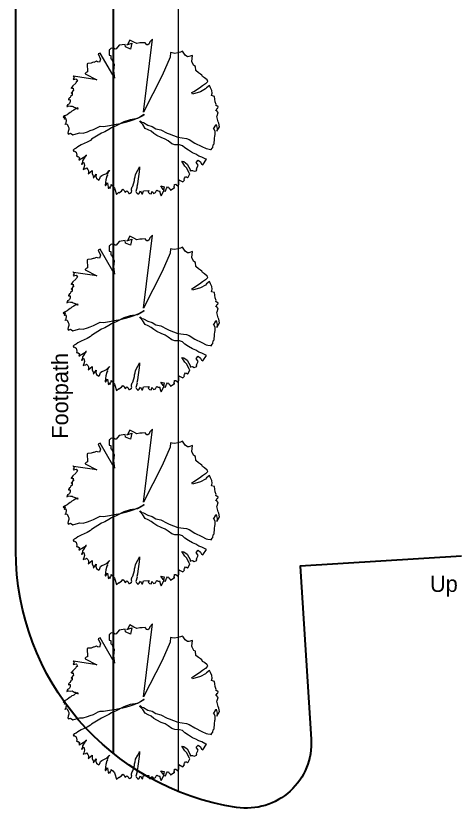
# Model space of a CAD drawing. Header units: millimetres. Extents: x 2342254 to 2635493, y 3886634 to 4043501.
# Drawn here: x 2410303 to 2417132, y 3964758 to 3976965 of the extents above; entities that cross this region are included whole.
import ezdxf

# ---------------------------------------------------------------- set-up
doc = ezdxf.new("R2010")
doc.units = ezdxf.units.MM
doc.header["$MEASUREMENT"] = 0
for name, color, linetype, lineweight in [('greenery', 82, 'Continuous', 5), ('landscape', 155, 'Continuous', 20), ('planters', 107, 'Continuous', 20), ('wall 0.4', 7, 'Continuous', 40)]:
    doc.layers.add(name, color=color, linetype=linetype, lineweight=lineweight)
doc.layers.add('Text-0.2', color=7, linetype='Continuous')
doc.styles.add('arial.', font='arial.ttf')

# ---------------------------------------------------------------- blocks, each defined once
blk = doc.blocks.new('tr-flat-24-flat-1-flat-8-flat-1')
at = {"layer": 'greenery', "color": 3, "ltscale": 5}
for p, q in [((473635, -1753055), (473586, -1753111)), ((473635, -1753055), (473586, -1753111)), ((473727, -1753040), (473635, -1753055)), ((473727, -1753040), (473635, -1753055)), ((473733, -1753080), (473727, -1753040)), ((473733, -1753080), (473727, -1753040)), ((473754, -1753045), (473830, -1753021)), ((473754, -1753045), (473830, -1753021)), ((473765, -1753041), (473754, -1753045)), ((473765, -1753041), (473754, -1753045)), ((473754, -1753045), (473754, -1753045)), ((473754, -1753045), (473754, -1753045)), ((473798, -1752975), (473765, -1753041)), ((473798, -1752975), (473765, -1753041)), ((473861, -1753007), (473798, -1752975)), ((473861, -1753007), (473798, -1752975)), ((473830, -1753021), (473809, -1753114)), ((473830, -1753021), (473809, -1753114)), ((473908, -1753029), (473861, -1753007)), ((473908, -1753029), (473861, -1753007)), ((473952, -1753018), (473908, -1753029)), ((473952, -1753018), (473908, -1753029)), ((473989, -1753019), (473952, -1753018)), ((473989, -1753019), (473952, -1753018)), ((474037, -1753015), (473989, -1753019)), ((474037, -1753015), (473989, -1753019)), ((474011, -1754084), (474148, -1752958)), ((474011, -1754084), (474148, -1752958)), ((474063, -1753046), (474037, -1753015)), ((474063, -1753046), (474037, -1753015)), ((474076, -1753048), (474063, -1753046)), ((474076, -1753048), (474063, -1753046)), ((474094, -1753032), (474076, -1753048)), ((474094, -1753032), (474076, -1753048)), ((474105, -1753002), (474094, -1753032)), ((474105, -1753002), (474094, -1753032)), ((474148, -1752958), (474105, -1753002)), ((474148, -1752958), (474105, -1753002)), ((474148, -1752958), (474148, -1752958)), ((474148, -1752958), (474148, -1752958)), ((473342, -1753175), (473311, -1753188)), ((473342, -1753175), (473311, -1753188)), ((473311, -1753188), (473346, -1753266)), ((473311, -1753188), (473346, -1753266)), ((473311, -1753188), (473311, -1753188)), ((473311, -1753188), (473311, -1753188)), ((473539, -1753512), (473342, -1753175)), ((473539, -1753512), (473342, -1753175)), ((473342, -1753175), (473342, -1753175)), ((473342, -1753175), (473342, -1753175)), ((473490, -1753118), (473480, -1753123)), ((473490, -1753118), (473480, -1753123)), ((473480, -1753123), (473480, -1753207)), ((473480, -1753123), (473480, -1753207)), ((473480, -1753123), (473480, -1753123)), ((473480, -1753123), (473480, -1753123)), ((473508, -1753102), (473490, -1753118)), ((473508, -1753102), (473490, -1753118)), ((473518, -1753098), (473508, -1753102)), ((473518, -1753098), (473508, -1753102)), ((473559, -1753105), (473518, -1753098)), ((473559, -1753105), (473518, -1753098)), ((473575, -1753115), (473559, -1753105)), ((473575, -1753115), (473559, -1753105)), ((473586, -1753111), (473575, -1753115)), ((473586, -1753111), (473575, -1753115)), ((473809, -1753114), (473733, -1753080)), ((473809, -1753114), (473733, -1753080)), ((474424, -1753167), (474418, -1753238)), ((474424, -1753167), (474418, -1753238)), ((474424, -1753167), (474424, -1753167)), ((474424, -1753167), (474424, -1753167)), ((474451, -1753172), (474424, -1753167)), ((474424, -1753167), (474424, -1753167)), ((474424, -1753167), (474424, -1753167)), ((474451, -1753172), (474424, -1753167)), ((474491, -1753180), (474451, -1753172)), ((474491, -1753180), (474451, -1753172)), ((474536, -1753169), (474491, -1753180)), ((474536, -1753169), (474491, -1753180)), ((474580, -1753158), (474536, -1753169)), ((474580, -1753158), (474536, -1753169)), ((474536, -1753169), (474536, -1753169)), ((474536, -1753169), (474536, -1753169)), ((474611, -1753145), (474580, -1753158)), ((474611, -1753145), (474580, -1753158)), ((474618, -1753159), (474611, -1753145)), ((474618, -1753159), (474611, -1753145)), ((474650, -1753204), (474618, -1753159)), ((474650, -1753204), (474618, -1753159)), ((473232, -1753316), (473201, -1753330)), ((473232, -1753316), (473201, -1753330)), ((473245, -1753319), (473232, -1753316)), ((473245, -1753319), (473232, -1753316)), ((473287, -1753301), (473245, -1753319)), ((473287, -1753301), (473245, -1753319)), ((473303, -1753310), (473287, -1753301)), ((473303, -1753310), (473287, -1753301)), ((473330, -1753315), (473303, -1753310)), ((473330, -1753315), (473303, -1753310)), ((473346, -1753266), (473330, -1753315)), ((473346, -1753266), (473330, -1753315)), ((473480, -1753207), (473507, -1753213)), ((473480, -1753207), (473507, -1753213)), ((473507, -1753213), (473505, -1753264)), ((473507, -1753213), (473505, -1753264)), ((473505, -1753264), (473518, -1753267)), ((473505, -1753264), (473518, -1753267)), ((473518, -1753267), (473531, -1753295)), ((473518, -1753267), (473531, -1753295)), ((473531, -1753295), (473556, -1753352)), ((473531, -1753295), (473556, -1753352)), ((474418, -1753238), (474295, -1753520)), ((474418, -1753238), (474295, -1753520)), ((474686, -1753231), (474650, -1753204)), ((474686, -1753231), (474650, -1753204)), ((474710, -1753229), (474686, -1753231)), ((474710, -1753229), (474686, -1753231)), ((474765, -1753213), (474710, -1753229)), ((474765, -1753213), (474710, -1753229)), ((474754, -1753302), (474765, -1753213)), ((474754, -1753302), (474765, -1753213)), ((474761, -1753317), (474754, -1753302)), ((474761, -1753317), (474754, -1753302)), ((474782, -1753366), (474761, -1753317)), ((474782, -1753366), (474761, -1753317)), ((473153, -1753333), (473143, -1753338)), ((473153, -1753333), (473143, -1753338)), ((473143, -1753338), (473148, -1753463)), ((473143, -1753338), (473148, -1753463)), ((473201, -1753330), (473153, -1753333)), ((473201, -1753330), (473153, -1753333)), ((473556, -1753352), (473548, -1753448)), ((473556, -1753352), (473548, -1753448)), ((474812, -1753379), (474782, -1753366)), ((474812, -1753379), (474782, -1753366)), ((474816, -1753444), (474812, -1753379)), ((474816, -1753444), (474812, -1753379)), ((472941, -1753553), (472926, -1753576)), ((472941, -1753553), (472926, -1753576)), ((472928, -1753525), (472941, -1753553)), ((472932, -1753532), (472928, -1753525)), ((472928, -1753525), (472941, -1753553)), ((472932, -1753532), (472928, -1753525)), ((473289, -1753587), (472932, -1753532)), ((473289, -1753587), (472932, -1753532)), ((473127, -1753472), (473110, -1753488)), ((473127, -1753472), (473110, -1753488)), ((473110, -1753488), (473113, -1753495)), ((473110, -1753488), (473113, -1753495)), ((473113, -1753495), (473289, -1753587)), ((473113, -1753495), (473289, -1753587)), ((473148, -1753463), (473127, -1753472)), ((473148, -1753463), (473127, -1753472)), ((473561, -1753562), (473539, -1753512)), ((473561, -1753562), (473539, -1753512)), ((473548, -1753448), (473561, -1753562)), ((473548, -1753448), (473561, -1753562)), ((474295, -1753520), (474011, -1754084)), ((474295, -1753520), (474011, -1754084)), ((474856, -1753478), (474816, -1753444)), ((474856, -1753478), (474816, -1753444)), ((474889, -1753497), (474856, -1753478)), ((474889, -1753497), (474856, -1753478)), ((474909, -1753514), (474889, -1753497)), ((474909, -1753514), (474889, -1753497)), ((474918, -1753536), (474909, -1753514)), ((474918, -1753536), (474909, -1753514)), ((474951, -1753555), (474918, -1753536)), ((474951, -1753555), (474918, -1753536)), ((474990, -1753589), (474951, -1753555)), ((474990, -1753589), (474951, -1753555)), ((472922, -1753680), (472890, -1753719)), ((472922, -1753680), (472890, -1753719)), ((472965, -1753636), (472922, -1753680)), ((472965, -1753636), (472922, -1753680)), ((472926, -1753576), (472930, -1753584)), ((472926, -1753576), (472930, -1753584)), ((472930, -1753584), (472974, -1753573)), ((472930, -1753584), (472974, -1753573)), ((472972, -1753624), (472965, -1753636)), ((472972, -1753624), (472965, -1753636)), ((472965, -1753636), (472965, -1753636)), ((472965, -1753636), (472965, -1753636)), ((472990, -1753608), (472972, -1753624)), ((472990, -1753608), (472972, -1753624)), ((472974, -1753573), (472977, -1753580)), ((472974, -1753573), (472977, -1753580)), ((472977, -1753580), (472990, -1753608)), ((472977, -1753580), (472990, -1753608)), ((474870, -1753709), (474916, -1753672)), ((474870, -1753709), (474916, -1753672)), ((474916, -1753672), (474965, -1753642)), ((474916, -1753672), (474965, -1753642)), ((474965, -1753642), (474975, -1753638)), ((474965, -1753642), (474975, -1753638)), ((474975, -1753638), (475000, -1753610)), ((474975, -1753638), (475000, -1753610)), ((475028, -1753674), (474982, -1753711)), ((475028, -1753674), (474982, -1753711)), ((475000, -1753610), (474990, -1753589)), ((475000, -1753610), (474990, -1753589)), ((475043, -1753709), (475028, -1753674)), ((475043, -1753709), (475028, -1753674)), ((472894, -1753701), (472914, -1753717)), ((472894, -1753701), (472914, -1753717)), ((472905, -1753781), (472897, -1753792)), ((472905, -1753781), (472897, -1753792)), ((472897, -1753792), (472908, -1753788)), ((472897, -1753792), (472908, -1753788)), ((472919, -1753757), (472905, -1753781)), ((472919, -1753757), (472905, -1753781)), ((472905, -1753781), (472905, -1753781)), ((472905, -1753781), (472905, -1753781)), ((472908, -1753788), (472910, -1753821)), ((472908, -1753788), (472910, -1753821)), ((472914, -1753717), (472924, -1753713)), ((472914, -1753717), (472924, -1753713)), ((472914, -1753717), (472914, -1753717)), ((472914, -1753717), (472914, -1753717)), ((472930, -1753753), (472919, -1753757)), ((472930, -1753753), (472919, -1753757)), ((472919, -1753757), (472919, -1753757)), ((472919, -1753757), (472919, -1753757)), ((472919, -1753757), (472919, -1753757)), ((472919, -1753757), (472919, -1753757)), ((472919, -1753757), (472919, -1753757)), ((472919, -1753757), (472919, -1753757)), ((472924, -1753713), (472927, -1753720)), ((472924, -1753713), (472924, -1753713)), ((472924, -1753713), (472927, -1753720)), ((472924, -1753713), (472924, -1753713)), ((472927, -1753720), (472930, -1753753)), ((472927, -1753720), (472930, -1753753)), ((474755, -1753784), (474783, -1753764)), ((474755, -1753784), (474783, -1753764)), ((474765, -1753806), (474755, -1753784)), ((474765, -1753806), (474755, -1753784)), ((474885, -1753770), (474765, -1753806)), ((474885, -1753770), (474765, -1753806)), ((474783, -1753764), (474870, -1753709)), ((474783, -1753764), (474870, -1753709)), ((474965, -1753727), (474885, -1753770)), ((474965, -1753727), (474885, -1753770)), ((474982, -1753711), (474965, -1753727)), ((474982, -1753711), (474965, -1753727)), ((475062, -1753752), (475043, -1753709)), ((475062, -1753752), (475043, -1753709)), ((475059, -1753830), (475067, -1753792)), ((475059, -1753830), (475067, -1753792)), ((475067, -1753792), (475062, -1753752)), ((475067, -1753792), (475062, -1753752)), ((472860, -1753876), (472853, -1753888)), ((472860, -1753876), (472853, -1753888)), ((472853, -1753888), (472856, -1753895)), ((472853, -1753888), (472856, -1753895)), ((472856, -1753895), (472866, -1753891)), ((472856, -1753895), (472866, -1753891)), ((472856, -1753895), (472856, -1753895)), ((472856, -1753895), (472856, -1753895)), ((472867, -1753865), (472860, -1753876)), ((472867, -1753865), (472860, -1753876)), ((472866, -1753891), (472880, -1753893)), ((472866, -1753891), (472866, -1753891)), ((472866, -1753891), (472880, -1753893)), ((472866, -1753891), (472866, -1753891)), ((472878, -1753860), (472867, -1753865)), ((472878, -1753860), (472867, -1753865)), ((472882, -1753926), (472875, -1753938)), ((472882, -1753926), (472875, -1753938)), ((472892, -1753837), (472878, -1753860)), ((472892, -1753837), (472878, -1753860)), ((472880, -1753893), (472882, -1753926)), ((472880, -1753893), (472882, -1753926)), ((472882, -1753926), (472882, -1753926)), ((472882, -1753926), (472882, -1753926)), ((472910, -1753821), (472892, -1753837)), ((472910, -1753821), (472892, -1753837)), ((475102, -1753844), (475059, -1753830)), ((475102, -1753844), (475059, -1753830)), ((475107, -1753884), (475102, -1753844)), ((475107, -1753884), (475102, -1753844)), ((475113, -1753925), (475107, -1753884)), ((475113, -1753925), (475107, -1753884)), ((475131, -1753967), (475113, -1753925)), ((475131, -1753967), (475113, -1753925)), ((472832, -1753982), (472828, -1754000)), ((472832, -1753982), (472828, -1754000)), ((472828, -1754000), (472839, -1753996)), ((472828, -1754000), (472839, -1753996)), ((472840, -1753970), (472832, -1753982)), ((472840, -1753970), (472832, -1753982)), ((472832, -1753982), (472832, -1753982)), ((472832, -1753982), (472832, -1753982)), ((472839, -1753996), (472849, -1753991)), ((472839, -1753996), (472849, -1753991)), ((472860, -1753961), (472840, -1753970)), ((472860, -1753961), (472840, -1753970)), ((472849, -1753991), (472859, -1753987)), ((472849, -1753991), (472859, -1753987)), ((472849, -1753991), (472849, -1753991)), ((472849, -1753991), (472849, -1753991)), ((472859, -1753987), (472886, -1753992)), ((472859, -1753987), (472886, -1753992)), ((472868, -1753949), (472860, -1753961)), ((472868, -1753949), (472860, -1753961)), ((472875, -1753938), (472868, -1753949)), ((472875, -1753938), (472868, -1753949)), ((472886, -1753992), (472910, -1753990)), ((472886, -1753992), (472910, -1753990)), ((472910, -1753990), (472927, -1754000)), ((472910, -1753990), (472927, -1754000)), ((472927, -1754000), (472943, -1754009)), ((472927, -1754000), (472943, -1754009)), ((472956, -1754038), (472938, -1754054)), ((472956, -1754038), (472938, -1754054)), ((472943, -1754009), (472957, -1754012)), ((472943, -1754009), (472957, -1754012)), ((472997, -1754020), (472956, -1754038)), ((472997, -1754020), (472956, -1754038)), ((472957, -1754012), (472990, -1754031)), ((472957, -1754012), (472990, -1754031)), ((472990, -1754031), (473003, -1754034)), ((472990, -1754031), (473003, -1754034)), ((472997, -1754020), (472997, -1754020)), ((473003, -1754034), (472997, -1754020)), ((472997, -1754020), (472997, -1754020)), ((473003, -1754034), (472997, -1754020)), ((475124, -1753979), (475131, -1753967)), ((475124, -1753979), (475131, -1753967)), ((475160, -1754005), (475124, -1753979)), ((475160, -1754005), (475124, -1753979)), ((475124, -1754063), (475146, -1754029)), ((475124, -1754063), (475146, -1754029)), ((475146, -1754029), (475156, -1754024)), ((475146, -1754029), (475156, -1754024)), ((475156, -1754024), (475160, -1754005)), ((475156, -1754024), (475160, -1754005)), ((472792, -1754143), (472774, -1754159)), ((472792, -1754143), (472774, -1754159)), ((472774, -1754159), (472778, -1754166)), ((472774, -1754159), (472778, -1754166)), ((472778, -1754166), (472788, -1754162)), ((472778, -1754166), (472788, -1754162)), ((472804, -1754172), (472787, -1754188)), ((472804, -1754172), (472787, -1754188)), ((472788, -1754162), (472795, -1754150)), ((472788, -1754162), (472795, -1754150)), ((472823, -1754130), (472792, -1754143)), ((472823, -1754130), (472792, -1754143)), ((472795, -1754150), (472798, -1754157)), ((472795, -1754150), (472798, -1754157)), ((472798, -1754157), (472804, -1754172)), ((472798, -1754157), (472804, -1754172)), ((472833, -1754125), (472823, -1754130)), ((472833, -1754125), (472823, -1754130)), ((472861, -1754104), (472833, -1754125)), ((472861, -1754104), (472833, -1754125)), ((472879, -1754088), (472861, -1754104)), ((472879, -1754088), (472861, -1754104)), ((472889, -1754084), (472879, -1754088)), ((472889, -1754084), (472879, -1754088)), ((472907, -1754068), (472889, -1754084)), ((472907, -1754068), (472889, -1754084)), ((472928, -1754059), (472907, -1754068)), ((472928, -1754059), (472907, -1754068)), ((472938, -1754054), (472928, -1754059)), ((472938, -1754054), (472928, -1754059)), ((472928, -1754059), (472928, -1754059)), ((472928, -1754059), (472928, -1754059)), ((473864, -1754199), (473937, -1754168)), ((473864, -1754199), (473937, -1754168)), ((473999, -1754140), (473919, -1754184)), ((473999, -1754140), (473919, -1754184)), ((473937, -1754168), (473985, -1754138)), ((473937, -1754168), (473985, -1754138)), ((473985, -1754138), (474013, -1754117)), ((473985, -1754138), (474013, -1754117)), ((474017, -1754124), (473999, -1754140)), ((474017, -1754124), (473999, -1754140)), ((474013, -1754117), (474017, -1754124)), ((474013, -1754117), (474017, -1754124)), ((475134, -1754059), (475124, -1754063)), ((475134, -1754059), (475124, -1754063)), ((475160, -1754090), (475134, -1754059)), ((475160, -1754090), (475134, -1754059)), ((475138, -1754151), (475145, -1754139)), ((475138, -1754151), (475145, -1754139)), ((475138, -1754151), (475138, -1754151)), ((475161, -1754233), (475138, -1754151)), ((475138, -1754151), (475138, -1754151)), ((475161, -1754233), (475138, -1754151)), ((475145, -1754139), (475160, -1754090)), ((475145, -1754139), (475160, -1754090)), ((475160, -1754090), (475160, -1754090)), ((475160, -1754090), (475160, -1754090)), ((475160, -1754090), (475160, -1754090)), ((475160, -1754090), (475160, -1754090)), ((472787, -1754188), (472790, -1754195)), ((472787, -1754188), (472790, -1754195)), ((472790, -1754195), (472808, -1754179)), ((472790, -1754195), (472808, -1754179)), ((472800, -1754275), (472808, -1754263)), ((472808, -1754263), (472800, -1754275)), ((472800, -1754275), (472808, -1754263)), ((472808, -1754263), (472800, -1754275)), ((472808, -1754179), (472820, -1754207)), ((472808, -1754179), (472820, -1754207)), ((472815, -1754252), (472808, -1754263)), ((472815, -1754252), (472808, -1754263)), ((472808, -1754263), (472834, -1754269)), ((472808, -1754263), (472834, -1754269)), ((472820, -1754207), (472815, -1754252)), ((472820, -1754207), (472815, -1754252)), ((472834, -1754269), (472850, -1754304)), ((472834, -1754269), (472850, -1754304)), ((473392, -1754304), (473485, -1754289)), ((473392, -1754304), (473485, -1754289)), ((473485, -1754289), (473587, -1754270)), ((473485, -1754289), (473587, -1754270)), ((473707, -1754234), (473586, -1754296)), ((473707, -1754234), (473586, -1754296)), ((473587, -1754270), (473655, -1754257)), ((473587, -1754270), (473655, -1754257)), ((473655, -1754257), (473689, -1754250)), ((473655, -1754257), (473689, -1754250)), ((473689, -1754250), (473734, -1754239)), ((473689, -1754250), (473734, -1754239)), ((473803, -1754201), (473707, -1754234)), ((473803, -1754201), (473707, -1754234)), ((473734, -1754239), (473789, -1754224)), ((473734, -1754239), (473789, -1754224)), ((473789, -1754224), (473864, -1754199)), ((473789, -1754224), (473864, -1754199)), ((473919, -1754184), (473803, -1754201)), ((473919, -1754184), (473803, -1754201)), ((473951, -1754229), (473959, -1754217)), ((473951, -1754229), (473959, -1754217)), ((473997, -1754277), (473951, -1754229)), ((473997, -1754277), (473951, -1754229)), ((473959, -1754217), (473981, -1754241)), ((473959, -1754217), (473981, -1754241)), ((473981, -1754241), (474008, -1754246)), ((473981, -1754241), (474008, -1754246)), ((474035, -1754336), (473997, -1754277)), ((474035, -1754336), (473997, -1754277)), ((474008, -1754246), (474075, -1754285)), ((474008, -1754246), (474075, -1754285)), ((474075, -1754285), (474145, -1754305)), ((474075, -1754285), (474145, -1754305)), ((475086, -1754343), (475122, -1754284)), ((475086, -1754343), (475122, -1754284)), ((475122, -1754284), (475129, -1754273)), ((475122, -1754284), (475129, -1754273)), ((475129, -1754273), (475144, -1754334)), ((475129, -1754273), (475144, -1754334)), ((475171, -1754255), (475161, -1754233)), ((475171, -1754255), (475161, -1754233)), ((475182, -1754309), (475171, -1754255)), ((475182, -1754309), (475171, -1754255)), ((472847, -1754382), (472846, -1754407)), ((472847, -1754382), (472846, -1754407)), ((472846, -1754407), (472852, -1754422)), ((472846, -1754407), (472846, -1754407)), ((472846, -1754407), (472852, -1754422)), ((472846, -1754407), (472846, -1754407)), ((472858, -1754351), (472847, -1754382)), ((472858, -1754351), (472847, -1754382)), ((472847, -1754382), (472847, -1754382)), ((472847, -1754382), (472847, -1754382)), ((472850, -1754304), (472859, -1754325)), ((472850, -1754304), (472859, -1754325)), ((472852, -1754422), (472883, -1754408)), ((472852, -1754422), (472883, -1754408)), ((472859, -1754325), (472858, -1754351)), ((472859, -1754325), (472858, -1754351)), ((472883, -1754408), (472919, -1754435)), ((472883, -1754408), (472919, -1754435)), ((472974, -1754419), (473029, -1754404)), ((472974, -1754419), (473029, -1754404)), ((473029, -1754404), (473080, -1754407)), ((473029, -1754404), (473080, -1754407)), ((473080, -1754407), (473145, -1754387)), ((473080, -1754407), (473145, -1754387)), ((473145, -1754387), (473186, -1754369)), ((473145, -1754387), (473186, -1754369)), ((473186, -1754369), (473241, -1754353)), ((473186, -1754369), (473241, -1754353)), ((473364, -1754409), (473208, -1754503)), ((473364, -1754409), (473208, -1754503)), ((473241, -1754353), (473311, -1754314)), ((473241, -1754353), (473311, -1754314)), ((473311, -1754314), (473342, -1754301)), ((473311, -1754314), (473342, -1754301)), ((473342, -1754301), (473392, -1754304)), ((473342, -1754301), (473392, -1754304)), ((473416, -1754387), (473364, -1754409)), ((473416, -1754387), (473364, -1754409)), ((473475, -1754352), (473416, -1754387)), ((473475, -1754352), (473416, -1754387)), ((473514, -1754327), (473475, -1754352)), ((473514, -1754327), (473475, -1754352)), ((473586, -1754296), (473514, -1754327)), ((473586, -1754296), (473514, -1754327)), ((474082, -1754358), (474035, -1754336)), ((474082, -1754358), (474035, -1754336)), ((474128, -1754380), (474082, -1754358)), ((474128, -1754380), (474082, -1754358)), ((474168, -1754414), (474128, -1754380)), ((474168, -1754414), (474128, -1754380)), ((474145, -1754305), (474198, -1754341)), ((474145, -1754305), (474198, -1754341)), ((474217, -1754443), (474168, -1754414)), ((474217, -1754443), (474168, -1754414)), ((474198, -1754341), (474278, -1754357)), ((474198, -1754341), (474278, -1754357)), ((474278, -1754357), (474375, -1754408)), ((474278, -1754357), (474375, -1754408)), ((474375, -1754408), (474405, -1754420)), ((474375, -1754408), (474405, -1754420)), ((475099, -1754345), (475086, -1754343)), ((475099, -1754345), (475086, -1754343)), ((475115, -1754381), (475099, -1754345)), ((475115, -1754381), (475099, -1754345)), ((475113, -1754432), (475115, -1754381)), ((475113, -1754432), (475115, -1754381)), ((475139, -1754379), (475182, -1754309)), ((475139, -1754379), (475182, -1754309)), ((475144, -1754334), (475139, -1754379)), ((475144, -1754334), (475139, -1754379)), ((472852, -1754422), (472852, -1754422)), ((472852, -1754422), (472852, -1754422)), ((472919, -1754435), (472974, -1754419)), ((472919, -1754435), (472974, -1754419)), ((473191, -1754519), (473142, -1754549)), ((473191, -1754519), (473142, -1754549)), ((473208, -1754503), (473191, -1754519)), ((473208, -1754503), (473191, -1754519)), ((474281, -1754475), (474217, -1754443)), ((474281, -1754475), (474217, -1754443)), ((474341, -1754499), (474281, -1754475)), ((474341, -1754499), (474281, -1754475)), ((474390, -1754528), (474341, -1754499)), ((474390, -1754528), (474341, -1754499)), ((474446, -1754571), (474390, -1754528)), ((474446, -1754571), (474390, -1754528)), ((474405, -1754420), (474538, -1754472)), ((474405, -1754420), (474538, -1754472)), ((474538, -1754472), (474670, -1754491)), ((474538, -1754472), (474670, -1754491)), ((474670, -1754491), (474713, -1754506)), ((474670, -1754491), (474713, -1754506)), ((474713, -1754506), (474799, -1754561)), ((474713, -1754506), (474799, -1754561)), ((475100, -1754573), (475103, -1754496)), ((475100, -1754573), (475103, -1754496)), ((475103, -1754496), (475106, -1754444)), ((475103, -1754496), (475106, -1754444)), ((475103, -1754496), (475103, -1754496)), ((475103, -1754496), (475103, -1754496)), ((475106, -1754444), (475113, -1754432)), ((475106, -1754444), (475113, -1754432)), ((472941, -1754654), (472924, -1754670)), ((472941, -1754654), (472924, -1754670)), ((472972, -1754640), (472941, -1754654)), ((472972, -1754640), (472941, -1754654)), ((473000, -1754619), (472972, -1754640)), ((473000, -1754619), (472972, -1754640)), ((473049, -1754590), (473000, -1754619)), ((473049, -1754590), (473000, -1754619)), ((473142, -1754549), (473049, -1754590)), ((473142, -1754549), (473049, -1754590)), ((474490, -1754586), (474446, -1754571)), ((474490, -1754586), (474446, -1754571)), ((474564, -1754588), (474490, -1754586)), ((474564, -1754588), (474490, -1754586)), ((474608, -1754602), (474564, -1754588)), ((474608, -1754602), (474564, -1754588)), ((474647, -1754636), (474608, -1754602)), ((474647, -1754636), (474608, -1754602)), ((474700, -1754672), (474647, -1754636)), ((474700, -1754672), (474647, -1754636)), ((474799, -1754561), (474909, -1754615)), ((474799, -1754561), (474909, -1754615)), ((474909, -1754615), (474972, -1754646)), ((474909, -1754615), (474972, -1754646)), ((474972, -1754646), (474999, -1754652)), ((474972, -1754646), (474999, -1754652)), ((474999, -1754652), (475039, -1754659)), ((474999, -1754652), (475039, -1754659)), ((475039, -1754659), (475053, -1754662)), ((475039, -1754659), (475039, -1754659)), ((475039, -1754659), (475053, -1754662)), ((475039, -1754659), (475039, -1754659)), ((475053, -1754662), (475067, -1754639)), ((475053, -1754662), (475067, -1754639)), ((475067, -1754639), (475075, -1754627)), ((475067, -1754639), (475075, -1754627)), ((475075, -1754627), (475083, -1754589)), ((475075, -1754627), (475083, -1754589)), ((475083, -1754589), (475100, -1754573)), ((475083, -1754589), (475100, -1754573)), ((475083, -1754589), (475083, -1754589)), ((475083, -1754589), (475083, -1754589)), ((475083, -1754589), (475083, -1754589)), ((475083, -1754589), (475083, -1754589)), ((472924, -1754670), (472930, -1754684)), ((472924, -1754670), (472924, -1754670)), ((472924, -1754670), (472930, -1754684)), ((472924, -1754670), (472924, -1754670)), ((472930, -1754684), (472940, -1754680)), ((472930, -1754684), (472940, -1754680)), ((472940, -1754680), (472973, -1754699)), ((472940, -1754680), (472940, -1754680)), ((472940, -1754680), (472973, -1754699)), ((472940, -1754680), (472940, -1754680)), ((472973, -1754699), (472982, -1754746)), ((472973, -1754699), (472982, -1754746)), ((472982, -1754746), (472977, -1754765)), ((472982, -1754746), (472977, -1754765)), ((472977, -1754765), (472991, -1754767)), ((472977, -1754765), (472977, -1754765)), ((472977, -1754765), (472991, -1754767)), ((472977, -1754765), (472977, -1754765)), ((472991, -1754767), (472994, -1754774)), ((472991, -1754767), (472994, -1754774)), ((472994, -1754774), (473004, -1754770)), ((472994, -1754774), (473004, -1754770)), ((473004, -1754770), (473024, -1754787)), ((473004, -1754770), (473024, -1754787)), ((473054, -1754799), (473103, -1754769)), ((473054, -1754799), (473103, -1754769)), ((473120, -1754753), (473084, -1754811)), ((473120, -1754753), (473084, -1754811)), ((473103, -1754769), (473131, -1754749)), ((473103, -1754769), (473131, -1754749)), ((473131, -1754749), (473120, -1754753)), ((473131, -1754749), (473120, -1754753)), ((474766, -1754711), (474700, -1754672)), ((474766, -1754711), (474700, -1754672)), ((474813, -1754733), (474766, -1754711)), ((474813, -1754733), (474766, -1754711)), ((474862, -1754762), (474813, -1754733)), ((474862, -1754762), (474813, -1754733)), ((474906, -1754777), (474862, -1754762)), ((474906, -1754777), (474862, -1754762)), ((474969, -1754809), (474906, -1754777)), ((474969, -1754809), (474906, -1754777)), ((473024, -1754787), (473013, -1754817)), ((473024, -1754787), (473013, -1754817)), ((473013, -1754817), (473026, -1754820)), ((473013, -1754817), (473026, -1754820)), ((473026, -1754820), (473044, -1754804)), ((473026, -1754820), (473044, -1754804)), ((473044, -1754804), (473054, -1754799)), ((473044, -1754804), (473054, -1754799)), ((473069, -1754860), (473054, -1754884)), ((473069, -1754860), (473054, -1754884)), ((473054, -1754884), (473057, -1754891)), ((473054, -1754884), (473057, -1754891)), ((473057, -1754891), (473082, -1754863)), ((473057, -1754891), (473082, -1754863)), ((473070, -1754835), (473069, -1754860)), ((473070, -1754835), (473069, -1754860)), ((473084, -1754811), (473070, -1754835)), ((473084, -1754811), (473070, -1754835)), ((473082, -1754863), (473092, -1754858)), ((473082, -1754863), (473092, -1754858)), ((473092, -1754858), (473101, -1754906)), ((473092, -1754858), (473101, -1754906)), ((474602, -1754842), (474628, -1754847)), ((474646, -1754916), (474602, -1754842)), ((474602, -1754842), (474628, -1754847)), ((474646, -1754916), (474602, -1754842)), ((474628, -1754847), (474681, -1754884)), ((474628, -1754847), (474681, -1754884)), ((474681, -1754884), (474735, -1754979)), ((474681, -1754884), (474735, -1754979)), ((474818, -1754858), (474853, -1754825)), ((474818, -1754858), (474853, -1754825)), ((474850, -1754903), (474818, -1754858)), ((474850, -1754903), (474818, -1754858)), ((474831, -1754945), (474850, -1754903)), ((474831, -1754945), (474850, -1754903)), ((474853, -1754825), (474889, -1754852)), ((474853, -1754825), (474889, -1754852)), ((474889, -1754852), (474905, -1754887)), ((474889, -1754852), (474905, -1754887)), ((474905, -1754887), (474921, -1754897)), ((474905, -1754887), (474921, -1754897)), ((474921, -1754897), (474982, -1754811)), ((474921, -1754897), (474982, -1754811)), ((474982, -1754811), (474969, -1754809)), ((474982, -1754811), (474969, -1754809)), ((473092, -1754943), (473078, -1754966)), ((473092, -1754943), (473078, -1754966)), ((473078, -1754966), (473088, -1754962)), ((473078, -1754966), (473088, -1754962)), ((473088, -1754962), (473122, -1754955)), ((473088, -1754962), (473122, -1754955)), ((473101, -1754906), (473092, -1754943)), ((473101, -1754906), (473092, -1754943)), ((473122, -1754955), (473130, -1754944)), ((473122, -1754955), (473130, -1754944)), ((473130, -1754944), (473152, -1754968)), ((473130, -1754944), (473152, -1754968)), ((473152, -1754968), (473162, -1754989)), ((473152, -1754968), (473162, -1754989)), ((473157, -1755034), (473220, -1754981)), ((473157, -1755034), (473220, -1754981)), ((473161, -1755015), (473157, -1755034)), ((473161, -1755015), (473157, -1755034)), ((473162, -1754989), (473161, -1755015)), ((473162, -1754989), (473161, -1755015)), ((473220, -1754981), (473218, -1755032)), ((473220, -1754981), (473218, -1755032)), ((473438, -1755029), (473456, -1755013)), ((473438, -1755029), (473456, -1755013)), ((473466, -1755008), (473447, -1755050)), ((473466, -1755008), (473447, -1755050)), ((473456, -1755013), (473481, -1754985)), ((473456, -1755013), (473481, -1754985)), ((473456, -1755013), (473456, -1755013)), ((473456, -1755013), (473456, -1755013)), ((473491, -1754981), (473466, -1755008)), ((473491, -1754981), (473466, -1755008)), ((473481, -1754985), (473491, -1754981)), ((473481, -1754985), (473491, -1754981)), ((473888, -1755044), (473921, -1754979)), ((473888, -1755044), (473921, -1754979)), ((473921, -1754979), (473950, -1754932)), ((473921, -1754979), (473950, -1754932)), ((473944, -1755002), (473922, -1755148)), ((473944, -1755002), (473922, -1755148)), ((473946, -1754951), (473944, -1755002)), ((473946, -1754951), (473944, -1755002)), ((473947, -1754925), (473946, -1754951)), ((473947, -1754925), (473946, -1754951)), ((473950, -1754932), (473947, -1754925)), ((473950, -1754932), (473947, -1754925)), ((474669, -1754940), (474646, -1754916)), ((474669, -1754940), (474646, -1754916)), ((474720, -1755028), (474669, -1754940)), ((474720, -1755028), (474669, -1754940)), ((474735, -1754979), (474728, -1754990)), ((474735, -1754979), (474728, -1754990)), ((474728, -1754990), (474738, -1754986)), ((474728, -1754990), (474738, -1754986)), ((474738, -1754986), (474762, -1754984)), ((474738, -1754986), (474762, -1754984)), ((474762, -1754984), (474792, -1754996)), ((474762, -1754984), (474792, -1754996)), ((474792, -1754996), (474813, -1754987)), ((474792, -1754996), (474813, -1754987)), ((474813, -1754987), (474833, -1754978)), ((474813, -1754987), (474833, -1754978)), ((474827, -1754964), (474831, -1754945)), ((474827, -1754964), (474831, -1754945)), ((474833, -1754978), (474827, -1754964)), ((474833, -1754978), (474827, -1754964)), ((474831, -1754945), (474831, -1754945)), ((474831, -1754945), (474831, -1754945)), ((473218, -1755032), (473242, -1755089)), ((473218, -1755032), (473242, -1755089)), ((473235, -1755101), (473242, -1755089)), ((473242, -1755089), (473235, -1755101)), ((473235, -1755101), (473242, -1755089)), ((473242, -1755089), (473235, -1755101)), ((473242, -1755089), (473282, -1755038)), ((473242, -1755089), (473282, -1755038)), ((473282, -1755038), (473274, -1755076)), ((473282, -1755038), (473274, -1755076)), ((473274, -1755076), (473280, -1755090)), ((473274, -1755076), (473280, -1755090)), ((473280, -1755090), (473286, -1755104)), ((473280, -1755090), (473286, -1755104)), ((473286, -1755104), (473322, -1755131)), ((473286, -1755104), (473322, -1755131)), ((473322, -1755131), (473329, -1755119)), ((473322, -1755131), (473329, -1755119)), ((473329, -1755119), (473337, -1755107)), ((473329, -1755119), (473337, -1755107)), ((473337, -1755107), (473348, -1755077)), ((473337, -1755107), (473348, -1755077)), ((473348, -1755077), (473366, -1755061)), ((473348, -1755077), (473366, -1755061)), ((473366, -1755061), (473397, -1755047)), ((473366, -1755061), (473397, -1755047)), ((473397, -1755047), (473428, -1755034)), ((473397, -1755047), (473428, -1755034)), ((473431, -1755125), (473417, -1755207)), ((473431, -1755125), (473417, -1755207)), ((473428, -1755034), (473438, -1755029)), ((473428, -1755034), (473438, -1755029)), ((473443, -1755069), (473431, -1755125)), ((473443, -1755069), (473431, -1755125)), ((473431, -1755125), (473431, -1755125)), ((473431, -1755125), (473431, -1755125)), ((473454, -1755065), (473443, -1755069)), ((473454, -1755065), (473443, -1755069)), ((473447, -1755050), (473454, -1755065)), ((473447, -1755050), (473454, -1755065)), ((473844, -1755224), (473868, -1755138)), ((473844, -1755224), (473868, -1755138)), ((473868, -1755138), (473869, -1755112)), ((473868, -1755138), (473869, -1755112)), ((473869, -1755112), (473880, -1755081)), ((473869, -1755112), (473880, -1755081)), ((473880, -1755081), (473888, -1755044)), ((473880, -1755081), (473888, -1755044)), ((473922, -1755148), (473916, -1755192)), ((473922, -1755148), (473916, -1755192)), ((474552, -1755152), (474553, -1755126)), ((474552, -1755152), (474553, -1755126)), ((474553, -1755126), (474616, -1755158)), ((474553, -1755126), (474616, -1755158)), ((474616, -1755158), (474641, -1755130)), ((474616, -1755158), (474641, -1755130)), ((474635, -1755116), (474642, -1755104)), ((474635, -1755116), (474642, -1755104)), ((474638, -1755123), (474635, -1755116)), ((474638, -1755123), (474635, -1755116)), ((474641, -1755130), (474638, -1755123)), ((474641, -1755130), (474638, -1755123)), ((474642, -1755104), (474656, -1755081)), ((474642, -1755104), (474656, -1755081)), ((474656, -1755081), (474670, -1755083)), ((474656, -1755081), (474670, -1755083)), ((474670, -1755083), (474686, -1755093)), ((474670, -1755083), (474686, -1755093)), ((474686, -1755093), (474697, -1755088)), ((474686, -1755093), (474697, -1755088)), ((474697, -1755088), (474723, -1755035)), ((474697, -1755088), (474723, -1755035)), ((474723, -1755035), (474720, -1755028)), ((474723, -1755035), (474720, -1755028)), ((473417, -1755207), (473424, -1755222)), ((473417, -1755207), (473424, -1755222)), ((473424, -1755222), (473453, -1755175)), ((473424, -1755222), (473453, -1755175)), ((473424, -1755222), (473424, -1755222)), ((473424, -1755222), (473424, -1755222)), ((473453, -1755175), (473458, -1755215)), ((473453, -1755175), (473453, -1755175)), ((473453, -1755175), (473458, -1755215)), ((473453, -1755175), (473453, -1755175)), ((473458, -1755215), (473467, -1755236)), ((473458, -1755215), (473467, -1755236)), ((473467, -1755236), (473463, -1755255)), ((473467, -1755236), (473463, -1755255)), ((473463, -1755255), (473476, -1755258)), ((473463, -1755255), (473476, -1755258)), ((473476, -1755258), (473491, -1755235)), ((473476, -1755258), (473491, -1755235)), ((473490, -1755260), (473509, -1755218)), ((473490, -1755260), (473509, -1755218)), ((473491, -1755235), (473490, -1755260)), ((473491, -1755235), (473490, -1755260)), ((473509, -1755218), (473513, -1755200)), ((473509, -1755218), (473513, -1755200)), ((473513, -1755200), (473535, -1755224)), ((473513, -1755200), (473535, -1755224)), ((473535, -1755224), (473561, -1755255)), ((473535, -1755224), (473561, -1755255)), ((473561, -1755255), (473568, -1755269)), ((473561, -1755255), (473568, -1755269)), ((473568, -1755269), (473591, -1755351)), ((473568, -1755269), (473591, -1755351)), ((473824, -1755292), (473825, -1755266)), ((473824, -1755292), (473825, -1755266)), ((473825, -1755266), (473837, -1755236)), ((473825, -1755266), (473837, -1755236)), ((473837, -1755236), (473844, -1755224)), ((473837, -1755236), (473844, -1755224)), ((473911, -1755237), (473892, -1755305)), ((473911, -1755237), (473892, -1755305)), ((473916, -1755192), (473908, -1755230)), ((473916, -1755192), (473908, -1755230)), ((473908, -1755230), (473911, -1755237)), ((473908, -1755230), (473911, -1755237)), ((474275, -1755222), (474328, -1755233)), ((474310, -1755275), (474275, -1755222)), ((474275, -1755222), (474328, -1755233)), ((474310, -1755275), (474275, -1755222)), ((474328, -1755233), (474316, -1755289)), ((474328, -1755233), (474316, -1755289)), ((474357, -1755271), (474365, -1755259)), ((474357, -1755271), (474365, -1755259)), ((474365, -1755259), (474379, -1755236)), ((474365, -1755259), (474379, -1755236)), ((474379, -1755236), (474393, -1755238)), ((474379, -1755236), (474393, -1755238)), ((474393, -1755238), (474402, -1755260)), ((474393, -1755238), (474402, -1755260)), ((474402, -1755260), (474415, -1755262)), ((474402, -1755260), (474415, -1755262)), ((474415, -1755262), (474425, -1755284)), ((474415, -1755262), (474415, -1755262)), ((474415, -1755262), (474425, -1755284)), ((474415, -1755262), (474415, -1755262)), ((474425, -1755284), (474484, -1755249)), ((474425, -1755284), (474484, -1755249)), ((474481, -1755242), (474486, -1755198)), ((474481, -1755242), (474486, -1755198)), ((474494, -1755245), (474481, -1755242)), ((474494, -1755245), (474481, -1755242)), ((474484, -1755249), (474494, -1755245)), ((474484, -1755249), (474494, -1755245)), ((474486, -1755198), (474509, -1755196)), ((474486, -1755198), (474509, -1755196)), ((474509, -1755196), (474549, -1755229)), ((474509, -1755196), (474549, -1755229)), ((474549, -1755229), (474554, -1755185)), ((474549, -1755229), (474554, -1755185)), ((474549, -1755229), (474549, -1755229)), ((474549, -1755229), (474549, -1755229)), ((474554, -1755185), (474552, -1755152)), ((474554, -1755185), (474552, -1755152)), ((474616, -1755158), (474616, -1755158)), ((474616, -1755158), (474616, -1755158)), ((473591, -1755351), (473627, -1755319)), ((473591, -1755351), (473627, -1755319)), ((473591, -1755351), (473591, -1755351)), ((473591, -1755351), (473591, -1755351)), ((473627, -1755319), (473630, -1755326)), ((473627, -1755319), (473630, -1755326)), ((473630, -1755326), (473668, -1755301)), ((473630, -1755326), (473668, -1755301)), ((473668, -1755301), (473693, -1755273)), ((473668, -1755301), (473693, -1755273)), ((473668, -1755301), (473668, -1755301)), ((473668, -1755301), (473668, -1755301)), ((473693, -1755273), (473712, -1755290)), ((473693, -1755273), (473693, -1755273)), ((473693, -1755273), (473712, -1755290)), ((473693, -1755273), (473693, -1755273)), ((473712, -1755290), (473719, -1755304)), ((473712, -1755290), (473719, -1755304)), ((473719, -1755304), (473725, -1755319)), ((473719, -1755304), (473725, -1755319)), ((473725, -1755319), (473735, -1755314)), ((473725, -1755319), (473735, -1755314)), ((473735, -1755314), (473753, -1755298)), ((473735, -1755314), (473753, -1755298)), ((473753, -1755298), (473769, -1755308)), ((473753, -1755298), (473753, -1755298)), ((473753, -1755298), (473769, -1755308)), ((473753, -1755298), (473753, -1755298)), ((473769, -1755308), (473773, -1755315)), ((473769, -1755308), (473773, -1755315)), ((473773, -1755315), (473782, -1755336)), ((473773, -1755315), (473782, -1755336)), ((473782, -1755336), (473795, -1755339)), ((473782, -1755336), (473795, -1755339)), ((473795, -1755339), (473806, -1755334)), ((473795, -1755339), (473806, -1755334)), ((473806, -1755334), (473823, -1755318)), ((473806, -1755334), (473823, -1755318)), ((473823, -1755318), (473827, -1755299)), ((473823, -1755318), (473827, -1755299)), ((473827, -1755299), (473824, -1755292)), ((473827, -1755299), (473824, -1755292)), ((473892, -1755305), (473901, -1755326)), ((473892, -1755305), (473901, -1755326)), ((473901, -1755326), (473914, -1755329)), ((473901, -1755326), (473914, -1755329)), ((473914, -1755329), (473924, -1755350)), ((473914, -1755329), (473924, -1755350)), ((473924, -1755350), (473941, -1755334)), ((473924, -1755350), (473941, -1755334)), ((473941, -1755334), (473963, -1755299)), ((473941, -1755334), (473963, -1755299)), ((473963, -1755299), (473972, -1755320)), ((473963, -1755299), (473972, -1755320)), ((473972, -1755320), (473982, -1755342)), ((473972, -1755320), (473982, -1755342)), ((473982, -1755342), (473995, -1755344)), ((473982, -1755342), (473995, -1755344)), ((473995, -1755344), (474011, -1755295)), ((473995, -1755344), (474011, -1755295)), ((474011, -1755295), (474095, -1755292)), ((474011, -1755295), (474095, -1755292)), ((474088, -1755304), (474081, -1755315)), ((474088, -1755304), (474081, -1755315)), ((474081, -1755315), (474104, -1755339)), ((474081, -1755315), (474104, -1755339)), ((474095, -1755292), (474088, -1755304)), ((474095, -1755292), (474088, -1755304)), ((474104, -1755339), (474131, -1755344)), ((474104, -1755339), (474131, -1755344)), ((474131, -1755344), (474139, -1755307)), ((474131, -1755344), (474139, -1755307)), ((474139, -1755307), (474159, -1755324)), ((474139, -1755307), (474159, -1755324)), ((474159, -1755324), (474165, -1755338)), ((474159, -1755324), (474165, -1755338)), ((474165, -1755338), (474196, -1755324)), ((474165, -1755338), (474196, -1755324)), ((474196, -1755324), (474207, -1755294)), ((474196, -1755324), (474207, -1755294)), ((474207, -1755294), (474218, -1755289)), ((474207, -1755294), (474218, -1755289)), ((474218, -1755289), (474234, -1755299)), ((474218, -1755289), (474234, -1755299)), ((474234, -1755299), (474248, -1755302)), ((474234, -1755299), (474248, -1755302)), ((474248, -1755302), (474258, -1755297)), ((474248, -1755302), (474258, -1755297)), ((474258, -1755297), (474269, -1755351)), ((474258, -1755297), (474269, -1755351)), ((474269, -1755351), (474279, -1755373)), ((474269, -1755351), (474279, -1755373)), ((474279, -1755373), (474326, -1755284)), ((474279, -1755373), (474326, -1755284)), ((474326, -1755284), (474310, -1755275)), ((474326, -1755284), (474310, -1755275)), ((474316, -1755289), (474319, -1755296)), ((474316, -1755289), (474319, -1755296)), ((474319, -1755296), (474346, -1755301)), ((474319, -1755296), (474346, -1755301)), ((474346, -1755301), (474357, -1755271)), ((474346, -1755301), (474357, -1755271)), ((474357, -1755271), (474357, -1755271)), ((474357, -1755271), (474357, -1755271))]:
    blk.add_line(p, q, dxfattribs=at)
blk = doc.blocks.new('oldblk')
at = {"layer": 'landscape', "lineweight": 30, "ltscale": 5}
for points in [[(2475977, 4309867), (2473495, 4309714), (2473661, 4307048, -0.477998), (2472514, 4305996, -0.370842), (2469113, 4309951), (2469113, 4321740, -0.414214), (2473113, 4325740), (2494423, 4325740)], [(2494423, 4324240), (2474613, 4324240, 0.414214), (2470613, 4320240), (2470613, 4306829)]]:
    blk.add_lwpolyline(points, format="xyb", dxfattribs=at)
at = {"layer": 'planters'}
blk.add_lwpolyline([(2494423, 4323240), (2474613, 4323240, 0.414214), (2471613, 4320240), (2471613, 4306243)], format="xyb", dxfattribs=at)
at = {"ltscale": 5}
for p in [(1997070, 6070793), (1997070, 6067772), (1997070, 6064783), (1997070, 6061782)]:
    blk.add_blockref('tr-flat-24-flat-1-flat-8-flat-1', p, dxfattribs=at)
at = {"layer": 'Text-0.2', "ltscale": 5, "char_height": 250, "attachment_point": 7, "style": 'arial.'}
for s, insert, rotation in [('{\\fStylus BT|b0|i0|c0|p34;Footpath }', (2469994, 4311678), 90.0008), ('{\\fStylus BT|b0|i0|c0|p34;Up}', (2475493, 4309241), 0.0008)]:
    blk.add_mtext(s, dxfattribs=dict(at, insert=insert, rotation=rotation))

msp = doc.modelspace()

# ---------------------------------------------------------------- block references
at = {"layer": 'wall 0.4'}
msp.add_blockref('oldblk', (-58809.9, -341227.5), dxfattribs=at)

doc.saveas('drawing.dxf')
